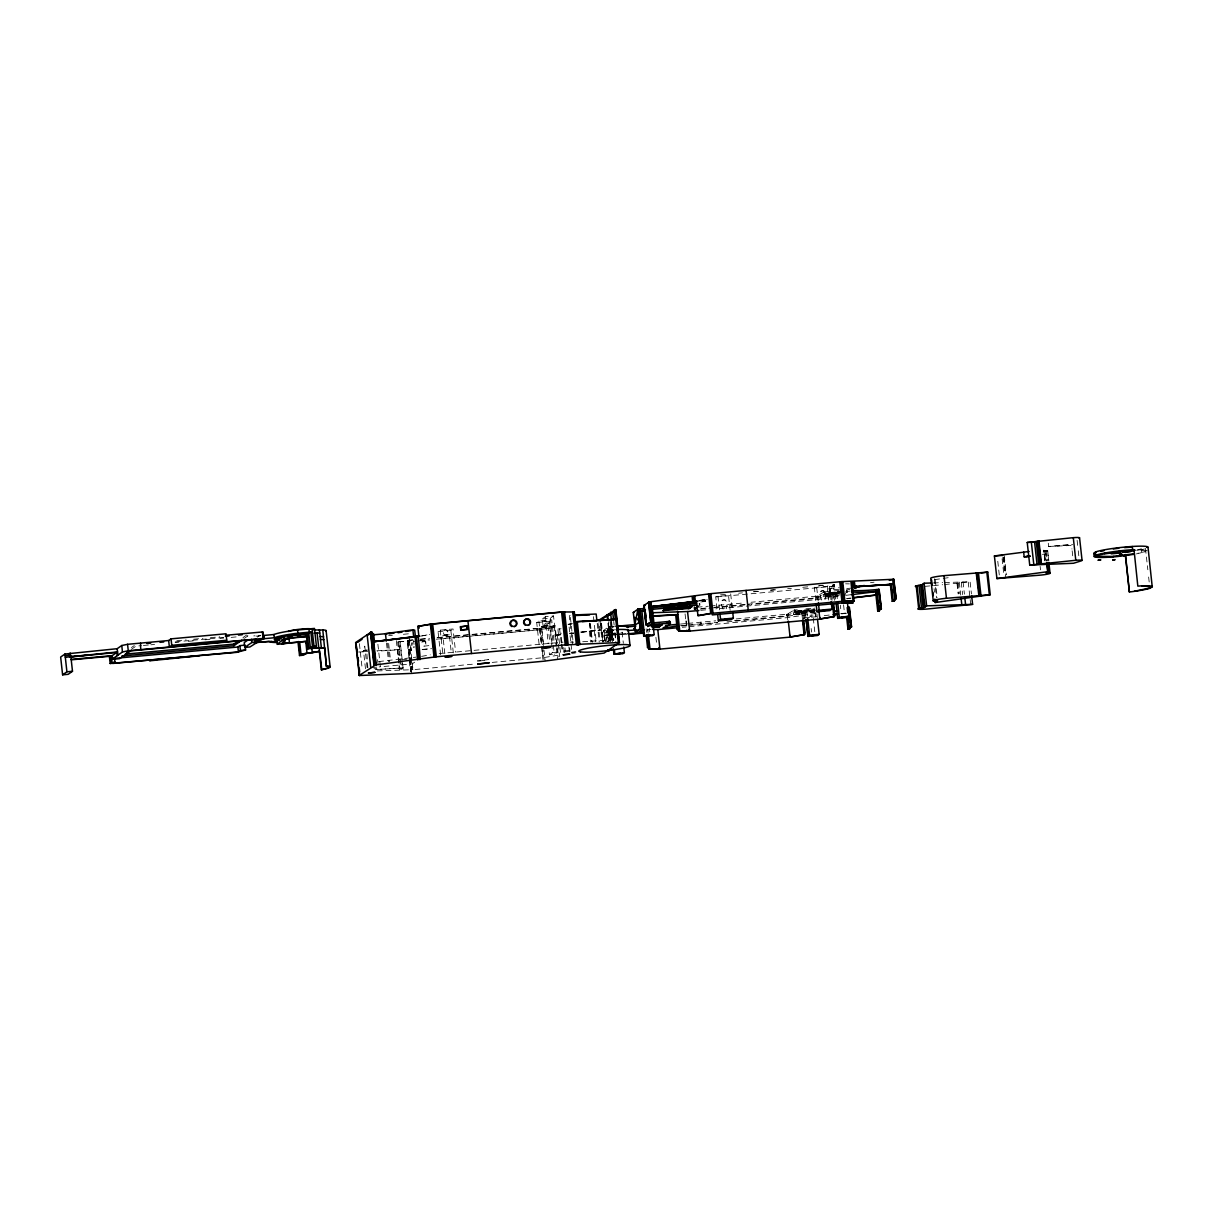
<?xml version="1.0" encoding="UTF-8"?>
<svg xmlns="http://www.w3.org/2000/svg" width="1213" height="1213" viewBox="0 0 1213 1213"><rect width="100%" height="100%" fill="white"/><g stroke="black" fill="none" stroke-linecap="round" stroke-linejoin="round"><path stroke-width="0.75" stroke-dasharray="5 3.75" d="M605.257 641.783L608.153 627.227L614.051 626.499M367.827 667.726L366.766 651.199M443.928 630.502C447.642 627.515 450.053 635.809 445.808 635.354C442.123 635.551 443.321 628.85 447.157 630.123M444.837 653.564L442.851 635.551L445.778 634.869L449.31 634.778L451.312 652.791M444.458 635.354L447.703 634.975M449.31 634.778L442.851 635.551M543.485 644.482L541.498 626.469L546.35 625.893L545.304 626.181M544.44 625.787L547.973 625.696L543.121 626.272L542.256 618.903L545.425 616.689L553.522 615.946L557.51 652.094L554.341 654.307L549.459 654.762L549.049 651.047M561.801 642.284L561.088 633.08M699.81 603.483L699.204 605.014M723.084 609.108C717.019 597.372 729.695 595.917 726.314 608.729M815.03 612.186L796.865 614.339C793.226 616.219 791.619 611.473 796.092 612.14L814.181 609.987M793.332 614.43L814.363 611.595M794.94 609.866C792.984 614.051 795.91 608.471 798.806 609.502M815.06 611.018L798.776 613.005C789.496 613.884 805.371 611.246 796.092 612.14M796.865 614.339L799.776 613.748L799.625 612.049M798.002 610.806C808.283 610.2 789.193 612.626 798.002 610.806L814.287 608.805M798.776 613.005L801.687 612.413L801.535 610.715M821.732 600.026C815.879 588.244 827.994 586.88 824.961 599.647M813.013 615.84L809.814 616.143L813.013 615.84L814.787 631.67M823.991 590.837L820.761 591.216M839.351 594.81C840.564 596.538 814.484 597.766 825.856 594.112L842.292 592.111M823.096 596.402L838.82 594.173M837.273 598.585L836.652 592.99L835.014 594.127L836.727 593.976L825.007 595.067L836.06 593.4M839.366 589.215L829.101 590.034L834.529 586.197L834.332 584.514L828.919 588.411L839.184 587.608M825.856 594.112L825.932 594.916L829.48 594.825L822.914 594.779M826.629 596.311L829.525 595.719L829.48 594.825M839.199 590.504L825.022 591.808C819.078 595.249 837.304 592.384 828.449 594.158L828.358 593.354L842.838 591.58M828.54 594.976L831.436 594.385L831.39 593.491M834.529 586.197L714.351 597.084M846.31 591.944L847.644 591.58L846.416 590.595M847.644 591.58L845.795 591.444M422.26 641.692L425.672 641.374L425.975 644.194L424.156 645.998M607.288 641.783L609.639 640.161L608.153 627.227L603.513 630.472L604.938 643.406M131.459 647.545L134.294 645.543M131.171 649.486L135.901 646.165L141.512 645.65M246.603 635.051L243.055 637.538L243.237 639.145M244.419 638.326L247.968 635.839L244.238 636.188M365.477 668.712L363.46 650.532L367.418 650.001M375.287 669.637L376.925 668.499L373.71 668.788M411.829 645.832L412.056 642.632L411.829 645.832L414.012 647.272M411.025 647.378L411.389 650.608L411.025 647.378L414.558 646.893M440.622 654.899L438.045 631.67L440.228 630.138L453.04 628.971L455.603 652.185M421.715 642.071L425.672 641.374M425.975 644.194L425.126 641.753M438.045 631.67L450.857 630.487L453.04 628.971M414.649 662.177L412.208 663.875L379.153 666.923M539.072 644.027L536.707 622.587L538.89 621.056L551.703 619.888L554.265 643.102M542.256 618.903L550.353 618.16L553.522 615.946M536.707 622.587L549.519 621.405L551.703 619.888M549.353 622.86L546.184 625.074L542.969 625.377L546.138 623.148L549.353 622.86L552.628 652.549L549.459 654.762M569.124 627.03L571.687 650.259L562.089 651.138L560.451 652.291L557.889 629.062L559.527 627.909L561.103 642.208M563.651 651.988L570.049 651.396L571.687 650.259M608.456 642.056L607.304 631.639L612.049 628.319L613.414 640.661M614.491 633.292L610.821 633.641L610.457 630.411L612.095 629.259M610.821 633.641L616.325 633.125M699.552 600.48L706.102 599.07L705.314 601.36L699.719 602.088M815.788 600.587L814.348 587.532L816.531 586L818.169 600.92M814.348 587.532L827.16 586.349L829.343 584.818L830.981 599.738M736.155 618.933L787.267 614.203L794.121 610.003M734.471 620.722L787.828 615.749L794.045 611.701L793.863 610.094M823.885 591.974L817.016 596.174L751.029 602.27M747.496 604.226L817.395 597.751L823.809 593.673L823.627 592.05M816.501 610.124L806.888 611.018L805.25 612.156L805.872 617.751L805.341 612.095L814.863 611.276M1044.651 560.815L1043.847 550.126L1045.257 560.831M1044.378 554.978L1046 553.886L1046.789 560.997M606.925 642.132L605.833 632.185L614.112 626.454M614.475 629.683L606.182 635.415L611.716 634.687A25.791 2.562 -6.3 0 0 616.234 633.974M257.323 637.083L260.279 635.309L253.775 635.915M543.136 626.226L544.167 625.999M705.147 601.436L705.132 599.753M725.329 599.965L722.205 600.329M818.153 597.584L818.108 595.917L818.047 597.63M788.389 615.628L788.344 613.945M847.553 590.776L846.234 591.14M1136.384 553.916L1145.83 551.581L1138.128 552.992M1137.764 549.762L1140.811 548.943M570.201 615.552L569.291 615.795L572.384 643.876M412.541 639.888L407.022 640.479L410.464 671.577M403.08 667.908L376.637 669.515L403.08 667.908L400.184 641.707M944.457 584.575L970.097 581.74L971.446 593.915M398.804 641.632L409.888 641.616L398.804 641.632L399.699 649.713L377.486 651.154M794.303 611.61L794.363 609.957M787.828 614.096L787.995 615.719M846.401 592.748C850.192 591.792 842.701 591.474 846.674 595.826M437.605 637.765L539.467 628.379L555.069 625.711L557.328 646.12M472.13 635.885L540.028 629.623L554.644 627.227L540.361 629.744L437.241 639.251M834.438 600.314L833.892 595.477L817.122 598.297L751.105 604.377M492.205 662.404L543.121 657.704L560.785 654.762M809.587 617.432L802.278 618.312L804.674 618.357L804.143 613.505L787.373 616.325L734.547 621.192M420.623 636.158L429.629 634.566M698.127 601.117L707.224 599.51M421.563 656.369L430.236 654.838M422.018 635.809L429.372 634.52M698.855 600.784L707.194 599.328M934.556 579.647L949.203 577.57M403.186 659.69L406.84 659.159M1042.437 554.371L1046 553.886M568.67 624.043L572.4 623.527M568.048 624.665L571.732 624.164M571.763 652.109L575.508 651.608M571.156 652.746L576.691 651.988M560.861 634.824L554.917 635.218L560.406 634.551M605.833 632.185L611.352 631.457A25.791 2.562 -6.3 0 0 614.415 630.987M793.15 612.808L814.469 610.427M813.953 610.609L796.698 612.717M813.317 612.338L814.135 612.231M842.231 591.004L824.855 593.354L837.607 592.278M827.842 593.582L842.322 591.808M828.449 594.158L842.929 592.399M798.609 611.382L814.893 609.396M825.932 594.916L842.899 592.687M826.538 595.492L839.335 593.945M838.138 596.265L817.683 599.54L715.837 608.926M845.628 595.356L851.238 594.688M846.674 598.509L850.328 598.07M846.886 598.813L851.117 598.145M569.549 633.444L573.203 632.989M580.527 632.109L600.89 629.972L580.436 632.443M555.524 635.309L561.073 634.642M570.307 633.52L573.992 633.065M581.391 632.17L599.859 629.941L598.964 621.86M569.761 633.747L573.324 633.307M815.864 613.399L787.919 617.584L687.968 626.787M811.421 617.205L817.668 616.613M824.234 615.658L829.707 614.991M840.685 613.657L846.174 613.005M841.579 613.884L846.583 613.278M571.763 653.443L575.417 652.988M378.592 661.601L416.089 657.128M827.933 594.385L831.481 594.294M826.023 595.719L829.571 595.628M545.031 626.378L541.498 626.469M795.121 611.488L814.939 609.654M798.184 612.413L801.717 612.322M796.274 613.748L799.807 613.657M1048.275 543.212L1048.639 546.441L1071.64 544.334M1147.195 550.626L1136.551 550.202M176.81 640.767L186.15 639.903M193.625 639.221L202.965 638.356M210.44 637.674L219.78 636.81M175.203 641.889L223.98 637.386M143.377 645.483L148.972 644.967M150.852 644.8L154.582 644.452M175.127 642.556L178.857 642.208M188.197 641.343L195.672 640.661M205.012 639.797L212.487 639.115M219.947 638.417L223.692 638.083M231.152 637.386L236.762 636.87M753.667 591.656L757.412 591.322M770.558 590.109L774.303 589.761M819.351 585.606L823.096 585.257M725.465 594.431L717.869 595.083L719.521 610.003M738.656 593.218L742.432 592.869M753.743 591.823L759.383 591.307M770.695 590.261L776.35 589.745M787.662 588.699L791.422 588.35M802.733 587.304L808.389 586.789M818.35 585.834L825.34 585.227M846.75 588.532L852.299 588.032M846.295 589.836L849.843 589.518M846.477 591.459L850.025 591.125M388.691 635.642L392.36 635.309M403.383 634.293L408.887 633.777L412.996 669.697L475.223 663.966M697.202 607.228L708.316 606.212M710.181 606.045L743.584 602.952M924.761 586.379L942.668 584.727M701.084 608.501L712.213 607.486M714.063 607.319L745.631 604.408M700.174 609.078L711.485 608.031M713.38 607.865L749.225 604.559M700.75 610.321L708.301 609.623M420.092 639.19L429.523 638.326M437.059 637.629L540.179 628.122L555.069 625.711M411.48 673.397L407.841 640.479L413.087 640.024M420.623 639.327L428.174 638.629M419.319 640.752L428.75 639.888M436.301 639.19L470.25 636.052M418.379 640.98L408.963 641.859L408.781 640.237M420.274 640.813L429.69 639.948M557.889 629.062L561.088 628.759M805.902 608.85L814.772 608.031M363.46 650.532L367.145 650.183M608.471 628.243L611.67 627.955L613.172 641.48M423.883 646.195L430.964 645.377M610.457 630.411L613.657 630.108M680.417 624.073L685.982 623.558M687.832 623.391L715.685 620.813M422.382 649.425L431.312 648.606M422.109 649.622L431.04 648.803M680.584 625.681L686.149 625.18M688.014 624.998L717.732 622.269M681.736 626.06L717.565 622.754M726.996 621.89L732.667 621.374M682.312 627.318L686.073 626.969M439.182 653.58L563.029 642.162M371.815 667.605L377.319 667.105M552.628 652.549L557.51 652.094M256.019 636.143L260.84 635.718M1054.779 546.184L1072.701 544.652M582.695 641.738L615.734 639.706L615.127 634.263M604.908 641.131L603.589 630.548L613.414 630.032M607.304 631.639L614.673 631.215M615.021 634.444L604.377 635.415L615.779 634.778M622.39 634.035L626.075 633.823M606.136 635.127L619.161 634.384M621.026 634.278L626.605 633.974M617.584 634.672L626.666 634.156M367.66 651.351L358.775 652.018L367.19 651.608M376.879 650.82L400.821 649.455L397.455 650.016L399.608 669.576M377.243 670.925L412.996 669.697M479.423 661.1L488.703 659.584L477.376 660.933L478.407 661.1M1048.639 546.441L1071.579 545.486L1071.958 549.034M397.985 654.868L399.107 654.823M933.388 582.922L942.637 582.619M944.487 582.558L970.097 581.74M1137.946 549.58L1145.785 549.838M1043.498 550.368L1047.532 550.444L1048.684 560.891M845.613 583.817L849.373 583.878M570.125 642.086L573.613 642.162M651.154 629.411L647.833 629.32L648.182 632.564M834.226 586.091L833.892 584.469M540.028 629.623L540.179 628.122L542.363 644.725M606.545 635.324L609.639 640.161L608.501 630.472L609.714 640.1M607.834 628.804L608.138 630.73M1145.466 548.337L1146.224 555.205M1146.437 557.025L1147.832 569.746M1148.635 577.024L1149.242 582.483M1141.297 548.731L1141.66 551.96M1077.099 540.361L1078.069 549.049M1078.251 550.793L1079.024 557.753M1072.156 550.823L1072.944 557.935M1047.698 550.596L1048.866 561.043M1046.455 550.429L1047.607 560.876M1045.288 550.399L1046.44 560.846M1044.727 554.735L1045.515 561.846M1040.117 566.365L1040.511 569.852M1004.228 555.615L1006.335 574.75M1004.152 557.313L1006.062 574.719M1003.53 557.237L1005.835 578.116M1002.863 557.146L1004.789 574.537M1002.09 558.753L1003.818 574.416M997.783 561.285L999.512 576.948M968.247 582.179L969.975 597.842M970.173 599.586L970.749 604.802M963.077 581.967L964.426 594.143M961.287 582.407L962.637 594.582M959.301 582.088L960.726 595.037M958.3 583.104L959.453 593.551M957.269 583.347L958.422 593.794M956.996 583.408L958.149 593.854M935.299 579.996L937.209 597.403M934.359 578.768L936.481 597.918M934.086 588.699L934.48 592.187M843.566 604.817L844.536 613.642M840.336 605.211L840.73 608.729M834.165 584.484L834.438 586.106M835.105 594.067L835.636 599.722M833.725 584.484L833.907 586.091M833.331 584.499L833.71 586.106M833.634 588.123L833.816 589.73M832.876 584.53L833.058 586.152M832.725 595.628L833.088 598.858M831.663 595.795L832.042 600.283M830.45 588.411L830.632 590.018M830.844 593.748L830.935 594.567M829.995 588.441L830.177 590.064M829.586 588.472L829.768 590.079M829.252 588.472L829.586 590.079M828.949 588.366L829.313 590.079M828.888 595.098L828.979 595.917M828.358 594.734L828.449 595.538M827.16 586.349L828.797 601.269M827.509 593.445L827.691 595.067M825.022 591.808L825.189 593.415M824.704 591.838L825.007 595.067M824.4 591.883L824.431 593.521M817.41 596.099L817.592 597.721M817.228 596.144L817.395 597.751M817.016 596.174L816.986 597.812M816.592 596.22L816.774 597.842M816.152 596.265L816.334 597.888M816.91 613.854L817.319 617.584M815.545 612.808L815.955 616.538M815.06 613.141L815.485 616.871M811.163 628.531L811.542 632.049M806.888 611.018L807.509 616.613M802.976 613.657L803.506 618.509M801.914 613.839L802.49 619.115M800.989 610.973L801.171 612.595M800.444 610.609L800.625 612.231M799.033 612.322L799.215 613.945M798.503 611.943L798.685 613.566M797.76 611.473L797.927 613.096M795.258 609.836L795.44 611.458M795.243 613.096L794.788 609.881L794.667 611.549M788.207 614.005L788.283 615.658M787.646 614.142L787.828 615.749M787.464 614.172L787.646 615.779M787.267 614.203L787.222 615.84M787.373 616.325L787.753 619.858M786.828 614.248L787.01 615.87M786.388 614.309L786.57 615.916M730.681 593.9L732.334 608.82M730.575 604.165L730.742 605.772M730.15 610.351L728.497 595.431L715.685 596.614L717.126 609.669M704.98 599.813L705.026 601.466M704.692 599.889L704.859 601.512M704.495 599.935L704.677 601.557M704.283 599.98L704.465 601.587M704.056 600.01L704.237 601.633M703.798 600.056L703.98 601.663M703.54 600.086L703.722 601.709M703.267 600.132L703.449 601.739M702.721 600.177L702.903 601.8M699.977 605.105L699.628 603.392L699.689 604.999M699.204 603.392L699.552 604.999M700.811 622.193L700.978 623.8M686.482 620.98L686.876 624.498M685.072 613.93L685.663 619.221M685.845 620.98L686.831 629.79M655.899 637.25L656.476 642.541M649.364 628.41L649.743 631.897M647.636 629.107L648.03 632.61M646.135 628.789L646.514 632.291M622.117 632.109L623.346 643.284M613.733 621.526L614.127 625.165M614.824 632.807L615.961 643.133M611.549 621.45L613.52 639.342M610.943 621.314L611.67 627.955M611.64 633.065L612.413 640.07M610.078 621.496L612.353 642.086M610.23 626.848L611.625 639.19M609.79 626.909L611.155 639.236M609.548 626.924L610.912 639.266M609.32 626.969L610.685 639.296M609.108 627L610.473 639.342M608.35 621.738L610.518 641.419M608.547 627.106L609.912 639.448M607.925 623.27L609.957 641.783M604.347 630.548L604.878 635.4M601.512 623.452L603.528 641.753M601.057 623.77L603.088 642.056M600.511 620.161L602.8 642.147M600.177 623.512L602.073 640.691M598.1 623.437L600.026 640.798M597.205 623.406L599.267 642.117M593.46 616.659L596.144 641.01M594.218 630.775L595.401 641.495M590.397 623.543L592.46 642.253M589.806 623.255L591.868 641.965M589.397 623.133L591.459 641.844M589.336 631.366L590.519 642.086M570.398 617.432L573.097 641.768M569.655 647.818L570.049 651.396M568.867 646.923L569.458 652.321M565 647.878L565.41 651.608M563.681 647.515L564.303 653.125M561.998 644.088L562.802 651.29M561.301 643.997L562.089 651.138M557.313 635.248L558.101 642.39M558.298 644.179L559.678 656.688M557.525 647.909L558.511 656.84M554.007 625.878L556.115 646.12M556.433 647.833L557.646 658.811M550.353 618.16L553.143 643.466M553.34 645.271L554.341 654.307M549.519 621.405L552.082 644.634M547.973 625.696L549.959 643.709M545.425 616.689L548.231 643.633M541.544 628.107L543.773 648.227M543.97 650.047L545.183 661.024M542.575 646.544L543.985 659.356M538.89 621.056L542.09 648.349M542.302 650.213L543.121 657.704M539.467 628.379L541.286 644.846M541.483 646.665L542.908 659.478M536.98 628.425L537.162 630.032M450.857 630.487L453.419 653.716M440.228 630.138L442.806 653.367M413.572 640.631L413.997 644.406M409.312 640.373L412.541 669.637M408.432 640.449L411.677 669.712M408.038 640.464L411.465 669.728M407.659 640.479L411.298 673.397M399.926 641.374L403.034 669.455M398.622 642.102L401.655 669.531M397.682 641.889L400.73 669.515M396.333 640.691L398.819 663.162M399.016 665.027L399.426 668.772M388.66 643.421L390.51 660.266M387.569 643.224L389.646 661.949M386.492 643.042L388.554 661.767M377.895 644.224L380.579 668.56M377.577 659.675L378.198 665.285M367.114 667.59L364.749 646.15L364.279 649.956M359.397 643.694L361.899 666.316M622.542 632.731A25.791 2.562 -6.3 0 1 619.388 633.398M870.464 582.725A29.825 2.957 -6.3 0 1 874.012 582.179M1144.526 548.958A27.368 2.714 -6.3 0 1 1136.626 550.702M1047.532 550.444A8.491 0.849 -6.3 0 1 1043.589 551.779M542.605 621.39L545.82 621.041L542.605 621.39"/><path stroke-width="1.5" d="M290.15 635.748L299.384 634.384M298.019 634.748L308.784 633.474L310.877 632.018L312.484 646.559L307.844 648.803L306.252 634.263L307.192 633.611L308.799 648.151L324.75 647.681L326.403 666.286L322.779 629.896M894.633 599.495L896.134 598.797L893.556 579.283L840.882 581.679L710.848 593.642L649.501 601.891L643.785 605.499L645.089 605.499M645.938 624.847L652.594 621.314L645.923 624.892L643.8 605.454M676.884 626.029C645.938 630.836 678.082 625.681 668.636 621.465L651.775 623.027M1095.309 556.236L1094.96 552.992L1093.808 553.401A27.368 2.714 -6.3 0 0 1095.384 553.932M1093.929 553.098L1094.171 556.646A27.368 2.714 -6.3 0 0 1116.688 556.615L1125.573 555.524L1129.394 592.02L1125.391 555.66M1141.964 585.94L1152.229 586.88L1147.983 546.972A27.368 2.714 -6.3 0 0 1125.467 547.002A27.368 2.714 -6.3 0 0 1096.173 551.748L1095.294 552.142L1095.642 555.372L1102.541 554.356M1152.229 586.88L1152.35 586.576A27.368 2.714 -6.3 0 0 1142.631 585.788L1137.824 586.122L1134.003 549.641L1132.608 549.701A27.368 2.714 -6.3 0 0 1096.537 554.993L1095.642 555.372M619.479 642.496L604.135 653.079L544.182 661.176L412.071 673.367L359.336 675.52L355.621 642.526L371.117 632.14L372.285 632.14L375.712 664.906L359.26 675.444M121.74 656.066L233.927 645.725L241.736 640.221M640.115 628.592L637.917 609.199L643.8 608.471M110.959 662.935L110.231 656.476L109.458 657.021L110.171 663.496L114.901 661.934L114.553 658.704L111.626 658.977M224.36 641.92L226.755 640.252L226.043 633.777L171.048 638.857L168.652 640.525L127.562 644.315L121.755 645.513L117.191 648.697L64.956 654.034L60.65 657.037L62.606 674.822L68.186 674.307L72.492 671.289L70.885 656.749L71.734 656.157M71.279 659.827L111.49 656.142L117.555 651.927L69.717 656.855L69.49 653.534M62.606 674.822L66.912 671.805L72.492 671.289M263.782 638.372L260.825 640.161L254.321 640.752L256.398 639.296L130.731 650.881L119.602 658.659L111.854 659.372L122.468 651.972L128.275 650.774L263.782 638.372L263.069 631.912L225.497 635.294M126.592 652.685L129.639 650.547M114.901 661.934L112.748 663.45L238.415 651.866L240.417 650.471L245.587 650.001L245.056 645.149L239.886 645.619L237.884 647.029L114.083 658.432M140.708 649.956L140.541 643.117M150.837 659.948L149.578 660.827L198.993 655.824M226.755 640.252L171.761 645.316L169.365 646.984L168.652 640.525M125.303 654.11L233.745 644.118L238.536 640.767L238.718 642.374M248.468 639.63L244.222 642.602L244.753 647.439L249.923 646.969L257.853 641.935L251.834 642.496L244.753 647.439M245.587 650.001L236.52 652.367L110.171 663.496M306.252 634.263L283.812 636.34L276.989 641.101L277.352 644.33L306.267 641.359L305.888 642.845M277.352 644.33L284.039 638.432L306.48 636.37M282.068 639.812L290.559 638.356L289.513 635.521M285.025 639.539L285.161 640.676L281.598 643.891L282.826 642.693M301.203 655.384L303.356 653.883L319.322 651.472L319.322 647.803M311.893 647.909L314.031 646.423L312.059 628.652M305.873 653.58L303.599 655.172L299.505 655.551L298.095 642.814M308.921 628.941L309.285 632.17L294.956 633.52A30.052 2.987 -6.3 0 0 274.274 637.75L264.389 638.66L264.04 635.43L273.911 634.52A30.052 2.987 -6.3 0 1 294.592 630.29L314.47 628.425L316.426 646.195L313.424 647.818M357.714 642.329L362.081 639.266M367.903 635.187L370.829 633.156M319.322 651.472L321.354 669.803L323.128 669.258A24.912 2.471 -6.3 0 0 327.283 666.346L326.403 666.286M460.394 626.878L467.354 625.908L467.157 629.517L460.758 630.108L460.394 626.878L467.354 625.908M460.758 630.108L467.702 629.138M601.102 619.798L598.782 620.237L615.855 609.563L619.464 642.541L565.213 644.891L436.301 656.779L375.712 664.906M607.561 619.949L607.016 614.961L610.761 614.294L611.352 619.661M612.019 613.035L614.445 611.337L599.343 620.844M607.016 614.961L610.761 614.294M637.507 631.639L637.689 633.247L642.617 629.805L642.435 628.182L635.642 631.928L633.277 612.444L637.917 609.199L634.702 625.377L639.478 622.072L638.265 612.429L639.403 622.117L636.309 617.281M607.743 649.668L607.925 651.275L610.382 649.562M611.822 649.364L607.925 651.275M647.53 624.862L647.712 626.469L653.943 622.936L652.154 606.773L649.819 606.773L697.187 601.072M653.943 622.936L647.712 626.469M613.369 648.819L613.96 654.065L624.377 652.609L623.755 647.014M642.935 629.031L643.709 636.037L654.141 634.581L652.897 623.391M624.377 652.609L622.739 653.762L613.96 654.065M667.256 623.452L669.864 621.42M654.141 634.581L652.503 635.733L643.709 636.037M698.597 606.075L694.427 608.987L695.519 609.017L694.473 607.44L694.655 609.062M717.747 615.264L718.369 620.859L720.552 619.327L733.365 618.145L732.743 612.55M733.365 618.145L731.181 619.676L718.369 620.859M816.197 604.317L817.016 611.777L819.2 610.245L832.012 609.062L831.193 601.603M832.012 609.062L829.828 610.594L817.016 611.777M808.025 636.34L806.175 619.555L807.934 636.4L809.571 635.248L819.169 634.369L817.532 619.449M847.72 608.229L849.434 607.44L851.571 626.833L849.858 627.621M836.136 603.392L837.698 618.372L839.335 617.22L848.933 616.34L847.296 601.421M877.727 611.125L878.455 610.624L876.302 591.231L875.574 591.732L877.727 611.125L878.758 611.17L878.576 609.548L881.335 608.805L879.137 589.366L878.03 590.109M893.996 579.405L889.311 580.375M819.169 634.369L817.532 635.506L807.934 636.4M848.933 616.34L847.296 617.478L837.698 618.372M890.266 583.696L892.222 601.33L894.754 600.526L892.98 584.363L851.905 586.865L894.33 584.15L852.618 587.016M892.222 601.33L894.754 600.526M916.558 586.667A11.417 1.137 -6.3 0 1 915.891 586.592L915.466 586.455A11.417 1.137 -6.3 0 1 915.845 585.894L921.774 584.878L924.139 583.226L931.539 582.983M972.599 604.362L927.263 609.002A11.417 1.137 -6.3 0 1 918.377 609.214L917.968 609.078A11.417 1.137 -6.3 0 1 918.347 608.517L924.261 607.501L926.641 605.848L972.599 604.362L971.643 595.659M935.223 602.527L937.604 600.875L933.252 600.905L930.75 578.283A11.417 1.137 -6.3 0 1 932.084 577.54L933.04 577.282A11.417 1.137 -6.3 0 1 943.972 575.659L987.761 572.096L990.248 594.719L935.223 602.527L934.844 599.055M1124.663 555.22L1123.723 555.872L1124.572 555.766M1134.003 549.641L1132.366 549.838L1133.169 549.762M314.531 652.336L300.005 654.232L298.595 641.51M299.505 655.551L301.597 654.095L300.005 654.232L303.356 653.883M606.985 615.719L609.942 613.687M642.435 628.182C638.569 627.439 633.868 636.598 635.339 628.289M608.198 615.688L610.806 613.884L610.639 612.262M846.568 616.583L847.963 629.153L850.055 628.516L849.873 626.894L851.571 626.833M1046.986 562.771L1047.971 571.657L1046 572.991L1050.033 573.067L1048.881 562.635M878.576 609.548L881.335 608.805L878.925 589.351L875.559 589.67A29.324 2.911 -6.3 0 1 851.571 590.109M847.963 629.153L850.055 628.516M878.758 611.17L879.637 608.865M1131.365 550.384L1132.608 549.701L1132.245 546.472M652.897 627.06L659.827 626.424L653.974 626.742M1105.043 556.858L1102.723 557.085L1104.709 556.752M1121.525 550.914L1119.174 551.187L1120.175 551.218M854.149 587.865L857.47 587.168A29.825 2.957 -6.3 0 1 859.335 586.622M650.79 621.481L648.773 602.057M281.492 637.189L284.358 636.961L281.81 637.113M281.295 637.386L277.913 638.296A24.912 2.471 -6.3 0 0 277.186 640.282L277.686 640.616M1100.964 551.445L1104.012 550.626M651.806 612.762L687.544 611.534L689.681 630.927L678.598 630.942L676.824 614.779L652.791 616.325M652.806 629.456L657.78 629.577L659.933 648.955L648.849 648.97L647.257 634.626M580.436 651.927L578.935 651.426A25.791 2.562 -6.3 0 1 615.173 644.846L620.844 644.588A25.791 2.562 -6.3 0 1 613.384 649.804L606.849 650.699A25.791 2.562 -6.3 0 1 580.421 651.881M577.949 644.891L574.325 611.974L573.188 612.231L573.37 613.854M674.58 615.082L677.946 614.521L652.154 616.007M675.686 615.036L677.294 629.577L678.431 629.335M678.598 630.942L689.681 630.927M646.135 634.884L647.545 647.621L648.667 647.363M648.849 648.97L659.933 648.955M1029.731 565.091L1075.779 560.285A8.491 0.849 -6.3 0 1 1080.874 560.982L1073.535 563.257L1029.731 565.091L1027.229 542.469L1073.293 537.662A8.491 0.849 -6.3 0 1 1079.115 538.117M117.191 655.657L116.827 652.427L72.431 656.809M283.114 636.825L280.279 637.401A26.322 2.608 -6.3 0 0 275.882 640.464L276.716 640.525M321.354 669.803L324.189 669.242A26.322 2.608 -6.3 0 0 328.587 666.164L326.782 666.028M1104.376 553.856L1135.247 550.202M574.325 611.974L561.574 611.974L431.085 624.043L417.788 626.378L418.864 636.067L372.179 641.829L418.242 636.567L417.075 636.37M852.875 603.013L842.125 603.104L852.875 603.013L852.694 601.405L842.747 601.254L712.137 613.293L698.794 615.628L697.93 615.582L696.323 601.042M818.851 610.124L819.821 618.933L834.438 616.538L833.058 604.013M788.314 621.101L790.057 636.961L804.674 634.566L803.097 620.222M652.154 606.773L696.762 601.36L695.352 601.208L694.806 596.371M697.93 615.582L712.986 613.035L710.848 593.642M834.438 616.538L820.155 619.055L688.757 631.169L688.575 629.547M804.674 634.566L790.406 637.083L658.993 649.198L658.811 647.575M417.788 626.378L431.828 624.119L562.438 612.08M419.713 636.112L373.346 641.829M852.694 601.405L854.073 601.163L851.935 581.77M637.689 633.247L643.951 629.683L642.617 629.805M287.906 635.961L304.812 633.808M277.261 640.282L279.551 640.07M600.678 620.51L615.34 619.418L614.263 609.73M1133.579 550.611L1122.935 552.173M1133.928 553.841L1112.094 556.433L1094.278 556.327M1133.761 554.341L1123.905 555.751M894.588 598.904L896.164 598.752L893.799 579.298M833.816 615.188L834.878 615.021L833.665 604.119M804.052 633.216L805.114 633.05L803.703 620.328M1134.352 591.262L1150.879 587.835L1149.985 588.229A27.368 2.714 -6.3 0 1 1134.716 591.307L1129.394 592.02M389.418 633.793L393.027 633.277M398.455 632.489L402.064 631.958M405.673 631.442L411.086 630.654M386.28 641.161L385.461 633.671L412.875 629.774L414.694 630.138L415.513 637.629M981.029 573.052L987.761 572.096M933.252 600.905L933.206 600.814A11.417 1.137 -6.3 0 1 934.586 600.162L935.541 599.904A11.417 1.137 -6.3 0 1 946.458 598.282L990.248 594.719M1050.033 573.067A8.491 0.849 -6.3 0 1 1041.088 575.068L996.904 578.571L994.402 555.948L1029.155 551.475M1023.651 551.991L1024.181 556.843L1029.989 556.054M996.904 578.571L1047.971 571.657M671.835 606.409L665.649 606.985L671.896 606.652M1113.276 548.958L1118.856 548.215M666.877 608.365L665.831 608.577L692.017 606.788L666.877 608.365L666.695 606.743M665.118 609.442L664.087 609.654L690.258 607.865L665.118 609.442L664.951 607.819M851.238 594.688L875.574 591.732M853.982 597.63L875.938 594.961M852.966 597.918L876.984 595.007M834.589 611.125L838.335 610.67M833.376 614.551L837.986 614.157M833.134 614.9L836.697 614.475M96.949 654.262L98.329 654.141M1119.599 552.521L1104.3 553.416M1119.842 553.022L1116.324 553.386A27.368 2.714 -6.3 0 1 1111.169 553.81M1113.746 556.449L1113.034 556.752M664.148 610.412L662.798 610.655L689.591 608.395L688.226 608.668M634.99 627.97L634.308 628.258M634.384 628.44L633.702 628.743M876.302 591.231L875.741 591.292A29.324 2.911 -6.3 0 1 851.753 591.717M878.455 610.624L879.819 610.488M1026.425 556.54L1030.095 556.176M307.844 648.803L321.339 647.56L319.383 629.79M79.709 655.854L86.426 655.217M1024.181 556.843L1029.685 556.327M1095.294 552.142L1096.325 552.051M1146.831 547.381L1147.862 547.29M146.925 643.527L150.67 643.178M160.01 642.314L163.74 641.98M225.375 636.294L229.121 635.946M238.445 635.081L242.191 634.748M309.285 632.17L310.877 632.018M65.138 655.642L69.535 655.247M71.021 656.658L77.571 656.051M65.305 657.264L70.885 656.749M288.891 637.735L292.576 637.401M298.11 636.886L305.494 636.203M289.816 638.205L308.269 636.507M71.309 659.402L112.233 655.642L112.582 658.871M254.396 642.572L271.742 641.343A29.324 2.911 -6.3 0 0 277.261 642.162M253.881 642.784L269.089 641.374A30.568 3.033 -6.3 0 0 276.928 642.511M652.488 606.439L696.55 602.391M282.189 640.949L285.161 640.676M651.351 607.774L696.641 603.604M372.133 634.96L394.18 632.928M397.849 632.58L401.518 632.246M281.568 643.572L306.267 641.359M645.483 609.957L641.813 610.291L644.528 635.476M652.806 609.275L696.823 605.226M281.598 643.891L288.937 642.89M641.859 611.231L645.058 610.927M607.288 614.779L610.488 614.475M687.544 611.534L698.87 610.503M312.484 646.559L316.426 646.195M709.65 593.779L712.319 614.915L842.929 602.876L843.551 601.042L854.073 601.163M305.009 653.701L305.812 653.625M615.931 626.333L634.793 624.589M626.727 626.969L635.885 626.12M652.382 624.604L670.243 623.088M676.702 624.407L665.588 625.438L665.755 627.045M657.78 629.577L676.642 627.834M259.582 639.099L264.389 638.66M1124.572 547.624L1131.987 547.108M299.808 634.338L301.142 634.323M277.959 640.494L276.913 640.54M841.413 581.649L843.551 601.042L841.898 601.148L839.76 581.77M849.252 607.379L847.205 607.561L847.781 612.823M679.083 605.939L685.982 605.484M683.04 605.939L686.755 605.696M667.908 607.106L672.73 606.788M651.229 625.468L662.253 624.831L651.608 625.696M652.245 625.847L661.555 625.317L652.761 626.075M651.199 626.439L660.494 625.893L653.564 626.53M653.367 627.227L659.205 626.909L652.276 627.546M878.606 589.366L880.972 608.744M575.387 621.663L616.689 619.206M582.316 621.632L597.008 620.722M577.995 621.708L615.34 619.418M627.561 630.487L636.78 629.956M627.925 633.717L642.663 632.868M628.455 633.868L643.345 633.019M628.486 634.05L642.996 633.216M1104.361 553.522L1103.072 553.871M665.543 609.138L691.304 607.288L665.543 609.138L665.361 607.516M313.727 629.926L324.584 630.047A26.322 2.608 -6.3 0 1 325.842 631.26M314.076 633.171L319.747 633.019M616.098 629.608L619.176 629.471A25.791 2.562 -6.3 0 1 628.076 630.912M1027.229 542.469L1035.917 542.105M574.295 614.946L596.174 614.036L596.796 619.661M574.826 615.552L589.563 614.946M634.111 612.52L633.277 612.444M634.642 617.372L634.93 624.65M852.466 586.622L852.496 581.755M694.579 607.44L694.897 609.062M615.173 644.876L616.143 644.876M677.294 629.577L678.219 629.577M372.452 633.747L373.619 633.747L374.514 641.829M647.545 647.621L648.455 647.606M320.126 636.582L323.537 636.689M319.095 647.787L324.356 647.939M320.459 639.478L323.856 639.6M355.94 642.617L359.579 675.535L358.79 668.393M282.856 643.011L288.967 643.224M994.402 555.948L1002.666 555.402M696.914 601.314L650.987 606.773L652.776 622.936M419.273 628.061L418.652 626.408M619.146 642.42L615.628 609.502M418.349 636.34L420.274 659.508M695.261 601.618L694.079 601.421L693.533 596.569M417.621 636.673L416.438 636.476L419.001 659.705M385.461 633.671L386.538 633.868M819.821 618.933L819.988 617.432M790.057 636.961L790.224 635.476M431.828 624.119L435.103 656.915M637.598 610.776L637.902 612.701M326.1 630.548L330.103 666.665M321.733 669.546L319.701 651.199L312.287 652.533L311.923 649.152M1079.555 537.723L1082.057 560.345M1073.293 537.662L1075.779 560.285M1047.805 562.605L1048.957 573.052M1046.622 562.589L1047.789 573.021M1038.935 540.831L1041.421 563.454M1038.449 540.937L1040.951 563.56M1037.388 541.165L1039.875 563.787M1036.205 541.423L1038.707 564.045M1034.537 541.802L1037.039 564.424M1031.277 541.726L1033.779 564.348M986.806 571.899L989.308 594.522M978.482 573.082L980.983 595.704M977.466 572.915L979.952 595.538M976.89 572.809L979.376 595.431M976.192 572.688L978.83 595.34M964.805 597.63L965.578 604.59M961.03 597.751L961.803 604.711M943.972 575.659L946.458 598.282M931.599 580.011L932.175 585.227M932.949 592.187L933.328 595.674M924.139 583.226L926.641 605.848M922.502 584.363L925.003 606.985M921.774 584.878L924.261 607.501M920.576 585.075L923.078 607.698M918.984 585.318L921.486 607.94M917.013 585.636L919.515 608.259M916.179 585.773L918.666 608.395M893.556 579.283L894.224 584.135M893.435 581.709L893.814 585.227M894.603 592.278L894.982 595.81M892.859 579.314L893.405 584.166M893.617 599.586L893.799 601.193M891.176 584.651L892.95 600.814M891.51 589.018L892.086 594.279M880.062 605.894L880.456 609.411M876.969 589.533L879.289 610.533M856.469 585.849L856.651 587.456M856.333 585.879L856.348 587.532M855.984 585.97L856.151 587.577M855.772 586L855.953 587.623M855.544 586.046L855.726 587.653M855.301 586.076L855.483 587.699M854.377 581.679L855.226 587.729M854.786 586.152L854.953 587.774M854.513 586.182L854.695 587.805M853.088 581.74L853.618 586.592M852.784 581.755L853.33 586.592M852.208 581.77L852.739 586.622M850.935 581.77L853.073 601.163M849.07 607.395L851.39 626.772M848.842 607.395L851.101 626.787M848.554 608.062L848.948 611.579M849.722 618.63L850.116 622.163M848.16 616.31L849.525 628.577M848.827 627.576L848.994 629.198M847.326 616.31L848.691 628.652M842.732 581.618L844.885 601.011M841.898 581.618L844.036 601.011M841.655 581.634L843.808 601.026M841.155 581.664L843.293 601.042M840.882 581.679L843.02 601.072M837.683 602.3L839.335 617.22M832.436 603.877L833.816 616.447M818.381 602.785L819.2 610.245M807.722 618.478L809.571 635.248M802.475 620.101L804.067 634.475M746.071 590.397L748.209 609.79M719.931 613.733L720.552 619.327M709.453 593.809L711.409 613.217M708.559 593.945L710.697 613.338M692.153 596.751L692.684 601.603M690.485 605.454L690.652 607.061M678.385 606.424L678.552 608.047M677.597 611.291L679.735 630.684M677.051 619.009L677.445 622.527M674.337 606.682L674.519 608.304M672.775 607.789L672.957 609.396M669.606 621.42L669.925 623.042M669.44 621.42L669.621 623.042M669.273 621.42L669.44 623.042M669.076 621.435L669.242 623.057M666.998 606.712L667.18 608.335M668.636 621.465L668.818 623.088M666.877 621.632L667.059 623.255M665.149 607.516L665.437 609.411M664.648 607.865L664.739 609.699M664.375 607.91L664.481 609.714M664.163 607.956L664.284 609.714M659.584 624.786L659.72 626.499M659.266 624.528L659.554 626.545M659.235 624.771L659.341 626.59M658.962 624.559L659.068 626.636M658.598 625.059L658.765 626.666M658.295 625.089L658.462 626.696M650.805 601.693L651.351 606.545M650.259 601.769L650.79 606.621M650.001 601.8L650.532 606.652M649.743 601.845L650.274 606.697M649.501 601.891L650.047 606.743M649.289 601.936L651.426 621.314M649.091 601.966L651.063 621.405M648.5 602.164L650.638 621.556M648.379 634.354L649.971 648.712M645.468 612.58L645.862 616.098M645.286 612.58L645.877 617.872M644.194 605.545L645.938 621.405M643.951 605.53L646.013 623.164M639.994 608.82L642.177 628.213M639.554 608.865L641.692 628.258M639.312 608.896L641.45 628.289M639.084 608.926L641.222 628.319M638.872 608.971L641.01 628.364M638.66 609.002L640.616 628.425M638.311 609.078L640.449 628.47M638.174 609.108L640.191 628.531M628.334 630.214L630.002 645.331M616.447 619.191L619.009 642.42M615.764 619.221L618.327 642.45M612.641 611.64L613.535 619.722M614.354 649.774L614.779 653.504M607.546 614.582L608.138 619.949M602.8 617.66L602.967 619.282M577.267 621.572L579.829 644.8M575.978 621.647L578.556 644.876M575.69 621.663L578.252 644.891M574.037 611.974L577.676 644.907M573.764 611.989L577.403 644.907M572.763 611.989L576.402 644.907M564.561 611.822L568.2 644.755M563.727 611.837L567.366 644.755M563.484 611.837L567.123 644.77M563.241 611.852L566.865 644.785M562.984 611.868L566.607 644.785M562.711 611.883L566.35 644.816M561.574 611.974L565.213 644.891M467.884 620.616L471.523 653.534M466.808 626.287L467.157 629.517M460.94 626.484L461.304 629.729M432.662 623.861L436.301 656.779M431.282 624.013L434.921 656.946M431.085 624.043L434.724 656.961M430.372 624.149L434.011 657.082M415.043 636.658L417.606 659.887M412.875 629.774L413.709 637.265M373.71 641.601L376.273 664.83M372.891 641.707L375.454 664.936M372.634 641.753L375.196 664.982M372.406 641.798L374.969 665.027M371.117 632.14L374.756 665.058M370.92 632.185L374.559 665.103M370.738 632.216L374.226 665.194M370.481 632.307L373.953 665.3M367.114 634.611L370.753 667.544M358.108 657.658L358.502 661.237M359.291 668.378L359.685 671.957M356.304 645.847L357.016 652.306M357.608 657.673L358.396 664.815M317.109 633.019L318.716 647.56M308.784 633.474L310.392 648.015M305.767 641.707L307.01 653.019M299.702 642.268L300.945 653.58M297.519 629.896L297.882 633.141M289.073 639.463L289.467 642.905M283.812 636.34L284.039 638.432M273.911 634.52L274.274 637.75M262.372 631.882L263.085 638.356M251.485 639.266L251.834 642.496M239.886 645.619L240.417 650.471M237.884 647.029L238.415 651.866M233.745 644.118L233.927 645.725M171.048 638.857L171.761 645.316M127.562 644.315L128.275 650.774M121.755 645.513L122.468 651.972M117.191 648.697L117.904 655.156M111.49 656.142L111.99 662.207M70.218 653.034L70.566 656.263M64.956 654.034L66.912 671.805M511.916 626.59A3.275 3.199 55 0 1 511.204 626.135M510.612 625.514A3.275 3.199 55 0 1 510.006 623.937M510.021 623.088A3.275 3.199 55 0 1 515.222 621.147A3.275 3.199 55 0 1 514.388 626.681M525.532 625.332A3.275 3.199 55 0 1 524.804 624.877M524.228 624.255A3.275 3.199 55 0 1 525.138 619.585A3.275 3.199 55 0 1 529.702 620.995A3.275 3.199 55 0 1 527.989 625.423M618.812 626.242A25.791 2.562 -6.3 0 1 627.728 627.682M861.624 586.061A29.825 2.957 -6.3 0 1 864.308 585.485M1130.349 551.718A27.368 2.714 -6.3 0 1 1125.179 552.431M288.239 631.548A11.569 1.152 -6.3 0 1 299.171 629.289A11.569 1.152 -6.3 0 1 311.013 628.956M477.786 664.011L489.051 662.829L477.786 664.011M287.041 638.675L289.301 638.432L287.041 638.675M368.449 673.033L374.893 672.351L368.449 673.033M445.262 657.067L451.706 656.4L445.262 657.067M543.924 647.985L550.353 647.317L543.924 647.985M563.226 654.793L569.655 654.125L563.226 654.793M617.159 653.777L620.374 653.443L617.159 653.777M646.923 635.748L650.138 635.4L646.923 635.748M724.267 619.646L727.482 619.312L724.267 619.646M811.952 635.536L815.166 635.187L811.952 635.536M822.914 610.564L826.129 610.23L822.914 610.564M841.716 617.493L844.93 617.159L841.716 617.493M1097.871 556.964L1100.282 556.722L1097.871 556.964M1098.22 560.194L1100.646 559.951L1098.22 560.194M1112.7 559.936L1115.111 559.678L1112.791 559.89M1119.538 554.417L1121.949 554.159L1119.629 554.371M524.183 621.45A3.275 3.199 55 0 0 528.534 625.044A3.275 3.199 55 0 0 529.368 619.509A3.275 3.199 55 0 0 524.183 621.45M510.567 622.709A3.275 3.199 55 0 0 514.934 626.302A3.275 3.199 55 0 0 515.768 620.768A3.275 3.199 55 0 0 510.567 622.709"/></g></svg>
